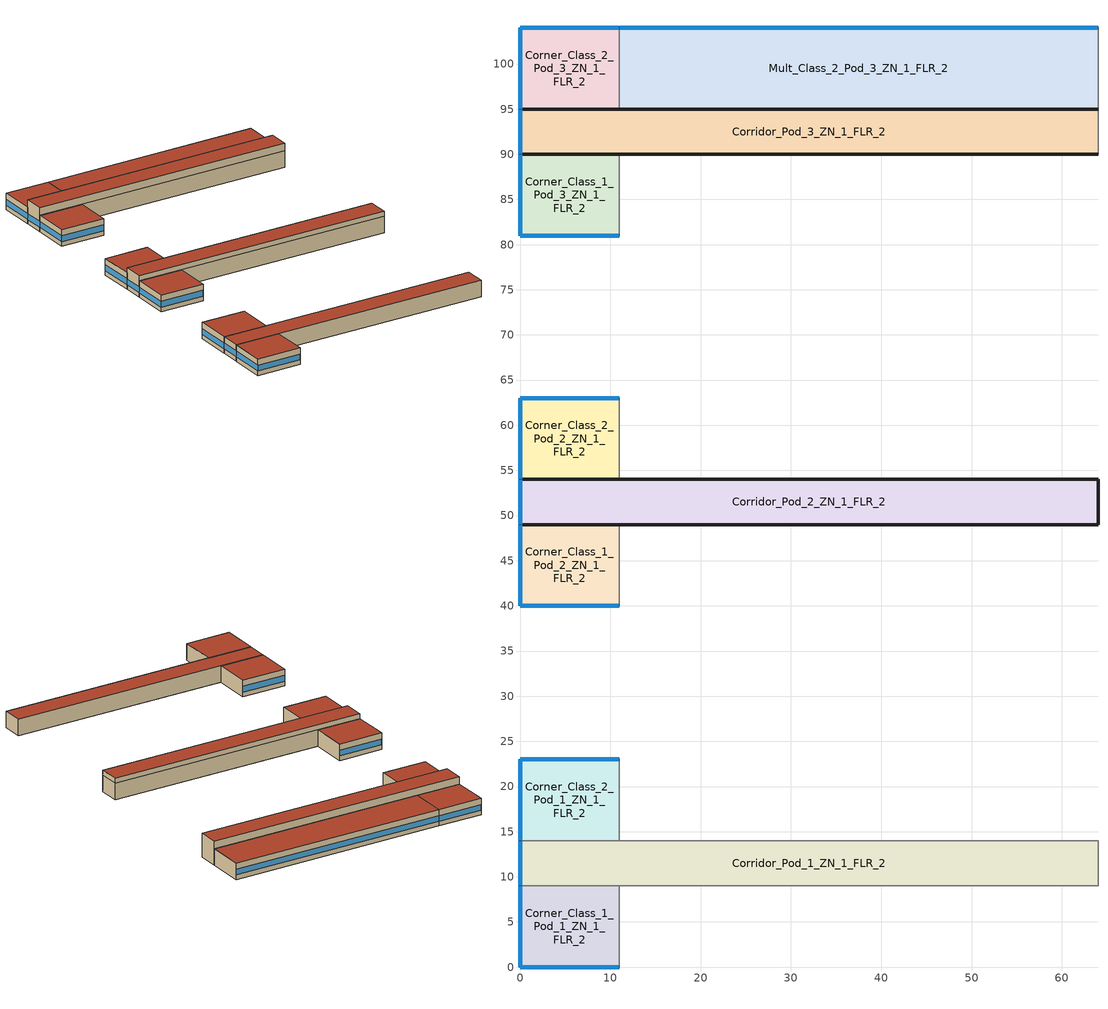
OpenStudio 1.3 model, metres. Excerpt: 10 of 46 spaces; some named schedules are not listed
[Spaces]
Mult_Class_2_Pod_3_ZN_1_FLR_2
 floor to Mult_Class_2_Pod_3_ZN_1_FLR_1: 64,104 64,95 11,95 11,104 z4
 wall outside: 64,104 11,104 z4:8
 wall to Corridor_Pod_3_ZN_1_FLR_2: 11,95 64,95 z4:8
 wall to Bathrooms_ZN_1_FLR_2: 64,95 64,104 z4:8
 wall to Corner_Class_2_Pod_3_ZN_1_FLR_2: 11,104 11,95 z4:8
 window: 63.95,104 11.05,104 z5.1:6.5
 roof outside: 64,95 64,104 11,104 11,95 z8
Corner_Class_2_Pod_3_ZN_1_FLR_2
 floor to Corner_Class_2_Pod_3_ZN_1_FLR_1: 11,104 11,95 0,95 0,104 z4
 wall outside: 11,104 0,104 0,95 z4:8
 wall to Corridor_Pod_3_ZN_1_FLR_2: 0,95 11,95 z4:8
 window: 0,103.95 0,95.05 z5.1:6.52; 10.95,104 0.05,104 z5.1:6.51
 roof outside: 11,95 11,104 0,104 0,95 z8
Corridor_Pod_2_ZN_1_FLR_2
 floor to Corridor_Pod_2_ZN_1_FLR_1: 64,54 64,49 0,49 0,54 z4
 wall outside: 0,54 0,49 z4:9.22; 0,49 64,49 64,54 0,54 z8:9.22
 wall to Corner_Class_1_Pod_2_ZN_1_FLR_2: 0,49 11,49 z4:8
 wall to Main_Corridor_ZN_1_FLR_2: 64,49 64,54 z4:8
 wall to Mult_Class_2_Pod_2_ZN_1_FLR_2: 64,54 11,54 z4:8
 wall to Corner_Class_2_Pod_2_ZN_1_FLR_2: 11,54 0,54 z4:8
 wall to Mult_Class_1_Pod_2_ZN_1_FLR_2: 11,49 64,49 z4:8
 window: 0,53.95 0,49.05 z5.1:6.53
 roof outside: 64,49 64,54 0,54 0,49 z9.22
Corner_Class_2_Pod_2_ZN_1_FLR_2
 floor to Corner_Class_2_Pod_2_ZN_1_FLR_1: 11,63 11,54 0,54 0,63 z4
 wall outside: 11,63 0,63 0,54 z4:8
 wall to Mult_Class_2_Pod_2_ZN_1_FLR_2: 11,54 11,63 z4:8
 window: 10.95,63 0.05,63 z5.1:6.51; 0,62.95 0,54.05 z5.1:6.52
 roof outside: 11,54 11,63 0,63 0,54 z8
Corner_Class_2_Pod_1_ZN_1_FLR_2
 floor to Corner_Class_2_Pod_1_ZN_1_FLR_1: 11,23 11,14 0,14 0,23 z4
 wall outside: 11,23 0,23 0,14 z4:8
 wall to Mult_Class_2_Pod_1_ZN_1_FLR_2: 11,14 11,23 z4:8
 wall to Corridor_Pod_1_ZN_1_FLR_2: 0,14 11,14 z4:8
 window: 0,22.95 0,14.05 z5.1:6.52; 10.95,23 0.05,23 z5.1:6.51
 roof outside: 11,14 11,23 0,23 0,14 z8
Corridor_Pod_1_ZN_1_FLR_2
 floor to Corridor_Pod_1_ZN_1_FLR_1: 64,14 64,9 0,9 0,14 z4
 wall outside: 0,14 0,9 z4:8
 wall to Mult_Class_2_Pod_1_ZN_1_FLR_2: 64,14 11,14 z4:8
 wall to Mult_Class_1_Pod_1_ZN_1_FLR_2: 11,9 64,9 z4:8
 wall to Lobby_ZN_1_FLR_2: 64,9 64,14 z4:8
 wall to Corner_Class_1_Pod_1_ZN_1_FLR_2: 0,9 11,9 z4:8
 window: 0,13.95 0,9.05 z5.1:6.53
 roof outside: 64,9 64,14 0,14 0,9 z8
Corridor_Pod_3_ZN_1_FLR_2
 floor to Corridor_Pod_3_ZN_1_FLR_1: 64,95 64,90 0,90 0,95 z4
 wall outside: 0,95 0,90 z4:9.83; 0,90 64,90 / 64,95 0,95 z8:9.83
 wall to Corner_Class_1_Pod_3_ZN_1_FLR_2: 0,90 11,90 z4:8
 wall to Mult_Class_1_Pod_3_ZN_1_FLR_2: 11,90 64,90 z4:8
 wall to Bathrooms_ZN_1_FLR_2: 64,90 64,95 z4:9.83
 window: 0,94.95 0,90.05 z5.1:6.53
 roof outside: 64,90 64,95 0,95 0,90 z9.83
Corner_Class_1_Pod_1_ZN_1_FLR_2
 floor to Corner_Class_1_Pod_1_ZN_1_FLR_1: 11,9 11,0 0,0 0,9 z4
 wall outside: 0,9 0,0 11,0 z4:8
 wall to Mult_Class_1_Pod_1_ZN_1_FLR_2: 11,0 11,9 z4:8
 window: 0.05,0 10.95,0 z5.1:6.51; 0,8.95 0,0.05 z5.1:6.52
 roof outside: 11,0 11,9 0,9 0,0 z8
Corner_Class_1_Pod_2_ZN_1_FLR_2
 floor to Corner_Class_1_Pod_2_ZN_1_FLR_1: 11,49 11,40 0,40 0,49 z4
 wall outside: 0,49 0,40 11,40 z4:8
 wall to Mult_Class_1_Pod_2_ZN_1_FLR_2: 11,40 11,49 z4:8
 window: 0,48.95 0,40.05 z5.1:6.52; 0.05,40 10.95,40 z5.1:6.51
 roof outside: 11,40 11,49 0,49 0,40 z8
Corner_Class_1_Pod_3_ZN_1_FLR_2
 floor to Corner_Class_1_Pod_3_ZN_1_FLR_1: 11,90 11,81 0,81 0,90 z4
 wall outside: 0,90 0,81 11,81 z4:8
 wall to Mult_Class_1_Pod_3_ZN_1_FLR_2: 11,81 11,90 z4:8
 window: 0,89.95 0,81.05 z5.1:6.52; 0.05,81 10.95,81 z5.1:6.51
 roof outside: 11,81 11,90 0,90 0,81 z8
[Site]
USA IL-CHICAGO-OHARE: Latitude {deg}=41.77; Longitude {deg}=-87.75; Time Zone {hr}=-6; Elevation {m}=190; Terrain=City
[SizingPeriod:DesignDay] Barometric Pressure {Pa}=99063; Rain Indicator=0; Snow Indicator=0; Day of Month=21; Daylight Saving Time Indicator=0; Humidity Indicating Type=Wetbulb; Solar Model Indicator=ASHRAEClearSky
Name | Maximum Dry-Bulb Temperature {C} | Daily Dry-Bulb Temperature Range {deltaC} | Humidity Indicating Conditions at Maximum Dry-Bulb {BasedOnField A3} | Wind Speed {m/s} | Wind Direction {deg} | Sky Clearness | Month | Day Type
CHICAGO Ann Clg .4% Condns WB=>MDB | 31.2 | 10.7 | 25.5 | 5.3 | 230 | 1 | 7 | SummerDesignDay
CHICAGO Ann Htg 99.6% Condns DB | -20.6 | 0 | -20.6 | 4.9 | 270 | 0 | 1 | WinterDesignDay
[Building]
Ref Bldg Secondary School New2004_v1.3_5.0: North Axis {deg}=0; Space Type=ASHRAE 90.1-2004 SecondarySchool Classroom; Default Construction Set=ASHRAE 90.1-2004 ClimateZone 5-6 (s scho) ConstSet
[ClimateZones]
Climate Zone Institution Name 1=ASHRAE; Climate Zone Document Name 1=ANSI/ASHRAE Standard 169; Climate Zone Document Year 1=2006; Climate Zone Value 1=5B; Climate Zone Institution Name 2=CEC; Climate Zone Document Name 2=California Climate Zone Descriptions; Climate Zone Document Year 2=1995
[WindowMaterial:Gas] Gas Type=Air
Name | Thickness {m} | Thickness
Air | 0.0127
000 Air 13mm |  | 0.0127
[Material]
Name | Roughness | Thickness {m} | Conductivity {W/m-K} | Density {kg/m3} | Specific Heat {J/kg-K} | Thermal Absorptance | Solar Absorptance | Visible Absorptance | Thickness | Conductivity | Density | Specific Heat
Wood Siding | MediumSmooth | 0.01 | 0.11 | 544.62 | 1210 | 0.9 | 0.78 | 0.78
1/2IN Gypsum | Smooth | 0.0127 | 0.16 | 784.9 | 830 | 0.9 | 0.92 | 0.92
Metal Decking | MediumSmooth | 0.0015 | 45.006 | 7680 | 418.4 | 0.9 | 0.7 | 0.3
MAT-CC05 4 HW CONCRETE | Rough | 0.1016 | 1.311 | 2240 | 836.8 | 0.9 | 0.7 | 0.7
Roof Membrane | VeryRough | 0.0095 | 0.16 | 1121.29 | 1460 | 0.9 | 0.7 | 0.7
000 G05 25mm wood | MediumSmooth |  |  |  |  |  |  |  | 0.0254 | 0.15 | 608 | 1630
Steel Frame NonRes Wall Insulation-2.10 | MediumRough |  |  |  |  | 0.9 | 0.7 | 0.7 | 0.0870565 | 0.049 | 265 | 836.8
IEAD NonRes Roof Insulation-2.85 | MediumRough |  |  |  |  | 0.9 | 0.7 | 0.7 | 0.127339 | 0.049 | 265 | 836.8
000 F16 Acoustic tile | MediumSmooth |  |  |  |  |  |  |  | 0.0191 | 0.06 | 368 | 590
000 M11 100mm lightweight concrete | MediumRough |  |  |  |  |  |  |  | 0.1016 | 0.53 | 1280 | 840
000 G01a 19mm gypsum board | MediumSmooth |  |  |  |  |  |  |  | 0.019 | 0.16 | 800 | 1090
000 F08 Metal surface | Smooth |  |  |  |  |  |  |  | 0.0008 | 45.28 | 7824 | 500
000 I01 25mm insulation board | MediumRough |  |  |  |  |  |  |  | 0.0254 | 0.03 | 43 | 1210
[Material:NoMass]
CP02 CARPET PAD: Roughness=VeryRough; Thermal Resistance {m2-K/W}=0.2165; Thermal Absorptance=0.9; Solar Absorptance=0.7; Visible Absorptance=0.8
[Construction]
000 Interior Partition; 000 Interior Door: 000 G05 25mm wood
000 ExtSlabCarpet 4in ClimateZone 1-8: MAT-CC05 4 HW CONCRETE, CP02 CARPET PAD
ASHRAE 90.1-2004 ExtWall SteelFrame ClimateZone 5-6: Wood Siding, Steel Frame NonRes Wall Insulation-2.10, 1/2IN Gypsum
ASHRAE 90.1-2004 ExtRoof IEAD ClimateZone 5-6: Roof Membrane, IEAD NonRes Roof Insulation-2.85, Metal Decking
000 Interior Floor: 000 F16 Acoustic tile, 000 F05 Ceiling air space resistance, 000 M11 100mm lightweight concrete
000 Interior Wall: 000 G01a 19mm gypsum board, 000 F04 Wall air space resistance, 000 G01a 19mm gypsum board
000 Interior Ceiling: 000 M11 100mm lightweight concrete, 000 F05 Ceiling air space resistance, 000 F16 Acoustic tile
ASHRAE 90.1-2004 ExtWindow ClimateZone 4-6: Fixed Window 3.24/0.39/0.31
000 Exterior Door: 000 F08 Metal surface, 000 I01 25mm insulation board
000 Exterior Window: 000 Clear 3mm, 000 Air 13mm, 000 Clear 3mm
000 Interior Window: 000 Clear 3mm
[WindowMaterial:Glazing]
000 Clear 3mm: Optical Data Type=SpectralAverage; Thickness=0.003; Solar Transmittance at Normal Incidence=0.837; Front Side Solar Reflectance at Normal Incidence=0.075; Back Side Solar Reflectance at Normal Incidence=0.075; Visible Transmittance at Normal Incidence=0.898; Front Side Visible Reflectance at Normal Incidence=0.081; Back Side Visible Reflectance at Normal Incidence=0.081; Infrared Transmittance at Normal Incidence=0; Front Side Infrared Hemispherical Emissivity=0.84; Back Side Infrared Hemispherical Emissivity=0.84; Conductivity=0.9
[WindowMaterial:SimpleGlazingSystem]
Fixed Window 3.24/0.39/0.31: U-Factor=3.23646; Solar Heat Gain Coefficient=0.39; Visible Transmittance=0.31
[DefaultConstructionSet]
ASHRAE 90.1-2004 ClimateZone 5-6 (s scho) ConstSet: Default Exterior Surface Constructions=ASHRAE 90.1-2004 ClimateZone 5-6 (s scho) Exterior DefSurfCons; Default Interior Surface Constructions=000 Interior DefSurfCons; Default Ground Contact Surface Constructions=000 Ground DefSurfCons; Default Exterior SubSurface Constructions=ASHRAE 90.1-2004 ClimateZone 5-6 (s scho) Exterior DefSubCons; Default Interior SubSurface Constructions=000 Interior DefSubCons; Interior Partition Construction=000 Interior Partition
[DefaultSurfaceConstructions]
Name | Floor Construction | Wall Construction | Roof Ceiling Construction
ASHRAE 90.1-2004 ClimateZone 5-6 (s scho) Exterior DefSurfCons | 000 ExtSlabCarpet 4in ClimateZone 1-8 | ASHRAE 90.1-2004 ExtWall SteelFrame ClimateZone 5-6 | ASHRAE 90.1-2004 ExtRoof IEAD ClimateZone 5-6
000 Interior DefSurfCons | 000 Interior Floor | 000 Interior Wall | 000 Interior Ceiling
000 Ground DefSurfCons | 000 ExtSlabCarpet 4in ClimateZone 1-8 | 000 ExtSlabCarpet 4in ClimateZone 1-8 | 000 ExtSlabCarpet 4in ClimateZone 1-8
[DefaultSubSurfaceConstructions] Glass Door Construction=000 Exterior Window; Skylight Construction=000 Exterior Window; Tubular Daylight Dome Construction=000 Interior Window; Tubular Daylight Diffuser Construction=000 Interior Window
Name | Fixed Window Construction | Operable Window Construction | Door Construction
ASHRAE 90.1-2004 ClimateZone 5-6 (s scho) Exterior DefSubCons | ASHRAE 90.1-2004 ExtWindow ClimateZone 4-6 | ASHRAE 90.1-2004 ExtWindow ClimateZone 4-6 | 000 Exterior Door
000 Interior DefSubCons | 000 Interior Window | 000 Interior Window | 000 Interior Door
[Material:AirGap]
Name | Thermal Resistance
000 F05 Ceiling air space resistance | 0.18
000 F04 Wall air space resistance | 0.15
[ThermalZone] Multiplier=1; Use Ideal Air Loads=No
Name | Thermostat
Corner_Class_2_Pod_3_ZN_1_FLR_2 Thermal Zone; Mult_Class_2_Pod_3_ZN_1_FLR_2 Thermal Zone; Corner_Class_1_Pod_3_ZN_1_FLR_2 Thermal Zone; Corner_Class_2_Pod_1_ZN_1_FLR_2 Thermal Zone; Corner_Class_1_Pod_1_ZN_1_FLR_2 Thermal Zone; Corner_Class_2_Pod_2_ZN_1_FLR_2 Thermal Zone; Corner_Class_1_Pod_2_ZN_1_FLR_2 Thermal Zone | Thermostat Setpoint Dual Setpoint 1
Corridor_Pod_2_ZN_1_FLR_2 Thermal Zone; Corridor_Pod_1_ZN_1_FLR_2 Thermal Zone; Corridor_Pod_3_ZN_1_FLR_2 Thermal Zone | Thermostat Setpoint Dual Setpoint 2
[Space] Building Story=Building Story 2; Part of Total Floor Area=Yes
Name | Thermal Zone | Space Type
Corner_Class_2_Pod_3_ZN_1_FLR_2 | Corner_Class_2_Pod_3_ZN_1_FLR_2 Thermal Zone
Mult_Class_2_Pod_3_ZN_1_FLR_2 | Mult_Class_2_Pod_3_ZN_1_FLR_2 Thermal Zone
Corner_Class_1_Pod_3_ZN_1_FLR_2 | Corner_Class_1_Pod_3_ZN_1_FLR_2 Thermal Zone
Corner_Class_2_Pod_1_ZN_1_FLR_2 | Corner_Class_2_Pod_1_ZN_1_FLR_2 Thermal Zone
Corridor_Pod_2_ZN_1_FLR_2 | Corridor_Pod_2_ZN_1_FLR_2 Thermal Zone | ASHRAE 90.1-2004 SecondarySchool Corridor
Corner_Class_1_Pod_1_ZN_1_FLR_2 | Corner_Class_1_Pod_1_ZN_1_FLR_2 Thermal Zone
Corner_Class_2_Pod_2_ZN_1_FLR_2 | Corner_Class_2_Pod_2_ZN_1_FLR_2 Thermal Zone
Corridor_Pod_1_ZN_1_FLR_2 | Corridor_Pod_1_ZN_1_FLR_2 Thermal Zone | ASHRAE 90.1-2004 SecondarySchool Corridor
Corridor_Pod_3_ZN_1_FLR_2 | Corridor_Pod_3_ZN_1_FLR_2 Thermal Zone | ASHRAE 90.1-2004 SecondarySchool Corridor
Corner_Class_1_Pod_2_ZN_1_FLR_2 | Corner_Class_1_Pod_2_ZN_1_FLR_2 Thermal Zone
[ThermostatSetpoint:DualSetpoint]
Name | Heating Setpoint Temperature Schedule | Cooling Setpoint Temperature Schedule
Thermostat Setpoint Dual Setpoint 1 | SecondarySchool HtgSetp | SecondarySchool ClgSetp
Thermostat Setpoint Dual Setpoint 2 | SecondarySchool HtgSetp BathCorrMechKitchen | SecondarySchool ClgSetp BathCorrMechKitchen
[People:Definition] Number of People Calculation Method=People/Area; Number of People=0; Fraction Radiant=0.3
Name | People per Space Floor Area
SecondarySchool Classroom PeopDef | 0.249938
SecondarySchool Corridor PeopDef | 0.100212
[Lights:Definition] Design Level Calculation Method=Watts/Area; Lighting Level=0
Name | Watts per Space Floor Area
ASHRAE 90.1-2004 SecondarySchool Classroom LightsDef | 15.0695
ASHRAE 90.1-2004 SecondarySchool Corridor LightsDef | 5.38196
[ElectricEquipment:Definition] Design Level Calculation Method=Watts/Area; Design Level=0
Name | Watts per Space Floor Area
ASHRAE 90.1-2004 SecondarySchool Classroom ElecDef | 10.0104
ASHRAE 90.1-2004 SecondarySchool Corridor ElecDef | 3.98265
[DesignSpecification:OutdoorAir] Outdoor Air Method=Sum; Outdoor Air Flow Rate=0; Outdoor Air Flow Air Changes per Hour=0
Name | Outdoor Air Flow per Person | Outdoor Air Flow per Floor Area
SecondarySchool Classroom Outdoor Air | 0.0086106 | 0
SecondarySchool Corridor Outdoor Air | 0 | 0.000508
[BuildingStory]
Building Story 2: Nominal Z Coordinate {m}=4
[SpaceType] Standards Building Type=SecondarySchool
Name | Default Schedule Set | Design Specification Outdoor Air Object | Standards Space Type
ASHRAE 90.1-2004 SecondarySchool Classroom | SecondarySchool Classroom Schedules | SecondarySchool Classroom Outdoor Air | Classroom
ASHRAE 90.1-2004 SecondarySchool Corridor | SecondarySchool Corridor Schedules | SecondarySchool Corridor Outdoor Air | Corridor
[DefaultScheduleSet] Number of People Schedule=SecondarySchool Bldg Occ; People Activity Level Schedule=SecondarySchool Activity; Lighting Schedule=SecondarySchool Bldg Light; Electric Equipment Schedule=SecondarySchool Bldg Equip; Infiltration Schedule=SecondarySchool Infil
SecondarySchool Classroom Schedules; SecondarySchool Corridor Schedules
[People]
Name | People Definition | Space or SpaceType
ASHRAE 90.1-2004 SecondarySchool Classroom PeopInst | SecondarySchool Classroom PeopDef | ASHRAE 90.1-2004 SecondarySchool Classroom
ASHRAE 90.1-2004 SecondarySchool Corridor PeopInst | SecondarySchool Corridor PeopDef | ASHRAE 90.1-2004 SecondarySchool Corridor
[Lights]
Name | Lights Definition | Space or SpaceType | Schedule
ASHRAE 90.1-2004 SecondarySchool Classroom LightsInst | ASHRAE 90.1-2004 SecondarySchool Classroom LightsDef | ASHRAE 90.1-2004 SecondarySchool Classroom | My Custom Schedule
ASHRAE 90.1-2004 SecondarySchool Corridor LightsInst | ASHRAE 90.1-2004 SecondarySchool Corridor LightsDef | ASHRAE 90.1-2004 SecondarySchool Corridor
[ElectricEquipment]
Name | Electric Equipment Definition | Space or SpaceType | Schedule
ASHRAE 90.1-2004 SecondarySchool Classroom ElecInst | ASHRAE 90.1-2004 SecondarySchool Classroom ElecDef | ASHRAE 90.1-2004 SecondarySchool Classroom | My Custom Schedule
ASHRAE 90.1-2004 SecondarySchool Corridor ElecInst | ASHRAE 90.1-2004 SecondarySchool Corridor ElecDef | ASHRAE 90.1-2004 SecondarySchool Corridor
[SpaceInfiltration:DesignFlowRate] Design Flow Rate Calculation Method=AirChanges/Hour; Design Flow Rate=0; Air Changes per Hour=0.18
Name | Space or SpaceType
ASHRAE 90.1-2004 SecondarySchool Classroom Infil | ASHRAE 90.1-2004 SecondarySchool Classroom
ASHRAE 90.1-2004 SecondarySchool Corridor Infil | ASHRAE 90.1-2004 SecondarySchool Corridor
[Schedule:Ruleset]
Name | Default Day Schedule | Summer Design Day Schedule | Winter Design Day Schedule
SecondarySchool Bldg Occ | SecondarySchool Bldg Occ Default Schedule | SecondarySchool Bldg Occ Summer Design Day | SecondarySchool Bldg Occ Winter Design Day
SecondarySchool Activity | SecondarySchool Activity Default Schedule | SecondarySchool Activity Summer Design Day | SecondarySchool Activity Winter Design Day
SecondarySchool Bldg Light | SecondarySchool Bldg Light Default Schedule | SecondarySchool Bldg Light Summer Design Day | SecondarySchool Bldg Light Winter Design Day
SecondarySchool Bldg Equip | SecondarySchool Bldg Equip Default Schedule | SecondarySchool Bldg Equip Summer Design Day | SecondarySchool Bldg Equip Winter Design Day
SecondarySchool Infil | SecondarySchool Infil Default Schedule | SecondarySchool Infil Summer Design Day | SecondarySchool Infil Winter Design Day
SecondarySchool ClgSetp | SecondarySchool ClgSetp Default Schedule | SecondarySchool ClgSetp Summer Design Day | SecondarySchool ClgSetp Winter Design Day
SecondarySchool HtgSetp | SecondarySchool HtgSetp Default Schedule | SecondarySchool HtgSetp Summer Design Day | SecondarySchool HtgSetp Winter Design Day
SecondarySchool ClgSetp BathCorrMechKitchen | SecondarySchool ClgSetp BathCorrMechKitchen Default Schedule | SecondarySchool ClgSetp BathCorrMechKitchen Summer Design Day | SecondarySchool ClgSetp BathCorrMechKitchen Winter Design Day
SecondarySchool HtgSetp BathCorrMechKitchen | SecondarySchool HtgSetp BathCorrMechKitchen Default Schedule | SecondarySchool HtgSetp BathCorrMechKitchen Summer Design Day | SecondarySchool HtgSetp BathCorrMechKitchen Winter Design Day
My Custom Schedule | Schedule Day 1
[Schedule:Day]
SecondarySchool Bldg Occ Default Schedule; SecondarySchool Bldg Occ Summer Design Day; SecondarySchool Bldg Occ Rule 2 Day Schedule: 8, 0, 0, 16, 0, 0.7, 21, 0, 0.15, 24, 0, 0
SecondarySchool Bldg Occ Winter Design Day; SecondarySchool Bldg Occ Rule 1 Day Schedule; SecondarySchool Bldg Occ Rule 3 Day Schedule; SecondarySchool Bldg Occ Rule 5 Day Schedule: 24, 0, 0
SecondarySchool Bldg Occ Rule 4 Day Schedule: 8, 0, 0, 21, 0, 0.15, 24, 0, 0
SecondarySchool Activity Default Schedule; SecondarySchool Activity Summer Design Day; SecondarySchool Activity Winter Design Day: 24, 0, 120
SecondarySchool Bldg Light Default Schedule; SecondarySchool Bldg Light Summer Design Day; SecondarySchool Bldg Light Rule 2 Day Schedule: 7, 0, 0.1773, 21, 0, 0.9, 24, 0, 0.1773
SecondarySchool Bldg Light Winter Design Day; SecondarySchool Bldg Light Rule 1 Day Schedule; SecondarySchool Bldg Light Rule 3 Day Schedule: 24, 0, 0.1773
SecondarySchool Bldg Light Rule 4 Day Schedule: 8, 0, 0.1773, 20, 0, 0.5, 24, 0, 0.1773
SecondarySchool Bldg Equip Default Schedule; SecondarySchool Bldg Equip Summer Design Day: 8, 0, 0.35, 17, 0, 0.95, 24, 0, 0.35
SecondarySchool Bldg Equip Winter Design Day: 24, 0, 0.35
SecondarySchool Infil Default Schedule; SecondarySchool Infil Summer Design Day; SecondarySchool Infil Winter Design Day: 7, 0, 1, 21, 0, 0.5, 24, 0, 1
SecondarySchool ClgSetp Default Schedule; SecondarySchool ClgSetp BathCorrMechKitchen Summer Design Day: 6, 0, 27, 21, 0, 24, 24, 0, 27
SecondarySchool ClgSetp Summer Design Day: 24, 0, 24
SecondarySchool ClgSetp Winter Design Day; SecondarySchool ClgSetp BathCorrMechKitchen Default Schedule; SecondarySchool ClgSetp BathCorrMechKitchen Winter Design Day: 24, 0, 27
SecondarySchool HtgSetp Default Schedule; SecondarySchool HtgSetp BathCorrMechKitchen Winter Design Day: 6, 0, 16, 21, 0, 21, 24, 0, 16
SecondarySchool HtgSetp Summer Design Day; SecondarySchool HtgSetp BathCorrMechKitchen Default Schedule; SecondarySchool HtgSetp BathCorrMechKitchen Summer Design Day: 24, 0, 16
SecondarySchool HtgSetp Winter Design Day: 24, 0, 21
Schedule Day 1: 24, 0, 0.43
[Schedule:Rule] Date Specification Type=DateRange; Start Day=1
Name | Schedule Ruleset | Rule Order | Day Schedule | Apply Sunday | Apply Monday | Apply Tuesday | Apply Wednesday | Apply Thursday | Apply Friday | Apply Saturday | Start Month | End Month | End Day
SecondarySchool Bldg Occ Rule 1 | SecondarySchool Bldg Occ | 0 | SecondarySchool Bldg Occ Rule 1 Day Schedule | Yes | No | No | No | No | No | Yes | 9 | 12 | 31
SecondarySchool Bldg Occ Rule 2 | SecondarySchool Bldg Occ | 1 | SecondarySchool Bldg Occ Rule 2 Day Schedule | No | Yes | Yes | Yes | Yes | Yes | No | 9 | 12 | 31
SecondarySchool Bldg Occ Rule 3 | SecondarySchool Bldg Occ | 2 | SecondarySchool Bldg Occ Rule 3 Day Schedule | Yes | No | No | No | No | No | Yes | 7 | 9 | 1
SecondarySchool Bldg Occ Rule 4 | SecondarySchool Bldg Occ | 3 | SecondarySchool Bldg Occ Rule 4 Day Schedule | No | Yes | Yes | Yes | Yes | Yes | No | 7 | 9 | 1
SecondarySchool Bldg Occ Rule 5 | SecondarySchool Bldg Occ | 4 | SecondarySchool Bldg Occ Rule 5 Day Schedule | Yes | No | No | No | No | No | Yes | 1 | 6 | 30
SecondarySchool Bldg Light Rule 1 | SecondarySchool Bldg Light | 0 | SecondarySchool Bldg Light Rule 1 Day Schedule | Yes | No | No | No | No | No | Yes | 9 | 12 | 31
SecondarySchool Bldg Light Rule 2 | SecondarySchool Bldg Light | 1 | SecondarySchool Bldg Light Rule 2 Day Schedule | No | Yes | Yes | Yes | Yes | Yes | No | 9 | 12 | 31
SecondarySchool Bldg Light Rule 3 | SecondarySchool Bldg Light | 2 | SecondarySchool Bldg Light Rule 3 Day Schedule | Yes | No | No | No | No | No | Yes | 7 | 9 | 1
SecondarySchool Bldg Light Rule 4 | SecondarySchool Bldg Light | 3 | SecondarySchool Bldg Light Rule 4 Day Schedule | No | Yes | Yes | Yes | Yes | Yes | No | 7 | 9 | 1
SecondarySchool Bldg Light Rule 5 | SecondarySchool Bldg Light | 4 | SecondarySchool Bldg Light Rule 5 Day Schedule | Yes | No | No | No | No | No | Yes | 1 | 6 | 30
SecondarySchool Bldg Equip Rule 1 | SecondarySchool Bldg Equip | 0 | SecondarySchool Bldg Equip Rule 1 Day Schedule | Yes | No | No | No | No | No | Yes | 9 | 12 | 31
SecondarySchool Bldg Equip Rule 2 | SecondarySchool Bldg Equip | 1 | SecondarySchool Bldg Equip Rule 2 Day Schedule | No | Yes | Yes | Yes | Yes | Yes | No | 9 | 12 | 31
SecondarySchool Bldg Equip Rule 3 | SecondarySchool Bldg Equip | 2 | SecondarySchool Bldg Equip Rule 3 Day Schedule | Yes | No | No | No | No | No | Yes | 7 | 9 | 1
SecondarySchool Bldg Equip Rule 4 | SecondarySchool Bldg Equip | 3 | SecondarySchool Bldg Equip Rule 4 Day Schedule | No | Yes | Yes | Yes | Yes | Yes | No | 7 | 9 | 1
SecondarySchool Bldg Equip Rule 5 | SecondarySchool Bldg Equip | 4 | SecondarySchool Bldg Equip Rule 5 Day Schedule | Yes | No | No | No | No | No | Yes | 1 | 6 | 30
SecondarySchool ClgSetp Rule 1 | SecondarySchool ClgSetp | 0 | SecondarySchool ClgSetp Rule 1 Day Schedule | Yes | Yes | Yes | Yes | Yes | Yes | Yes | 9 | 12 | 31
SecondarySchool ClgSetp Rule 2 | SecondarySchool ClgSetp | 1 | SecondarySchool ClgSetp Rule 2 Day Schedule | Yes | Yes | Yes | Yes | Yes | Yes | Yes | 7 | 9 | 1
SecondarySchool HtgSetp Rule 1 | SecondarySchool HtgSetp | 0 | SecondarySchool HtgSetp Rule 1 Day Schedule | Yes | Yes | Yes | Yes | Yes | Yes | Yes | 9 | 12 | 31
SecondarySchool HtgSetp Rule 2 | SecondarySchool HtgSetp | 1 | SecondarySchool HtgSetp Rule 2 Day Schedule | Yes | Yes | Yes | Yes | Yes | Yes | Yes | 7 | 9 | 1
